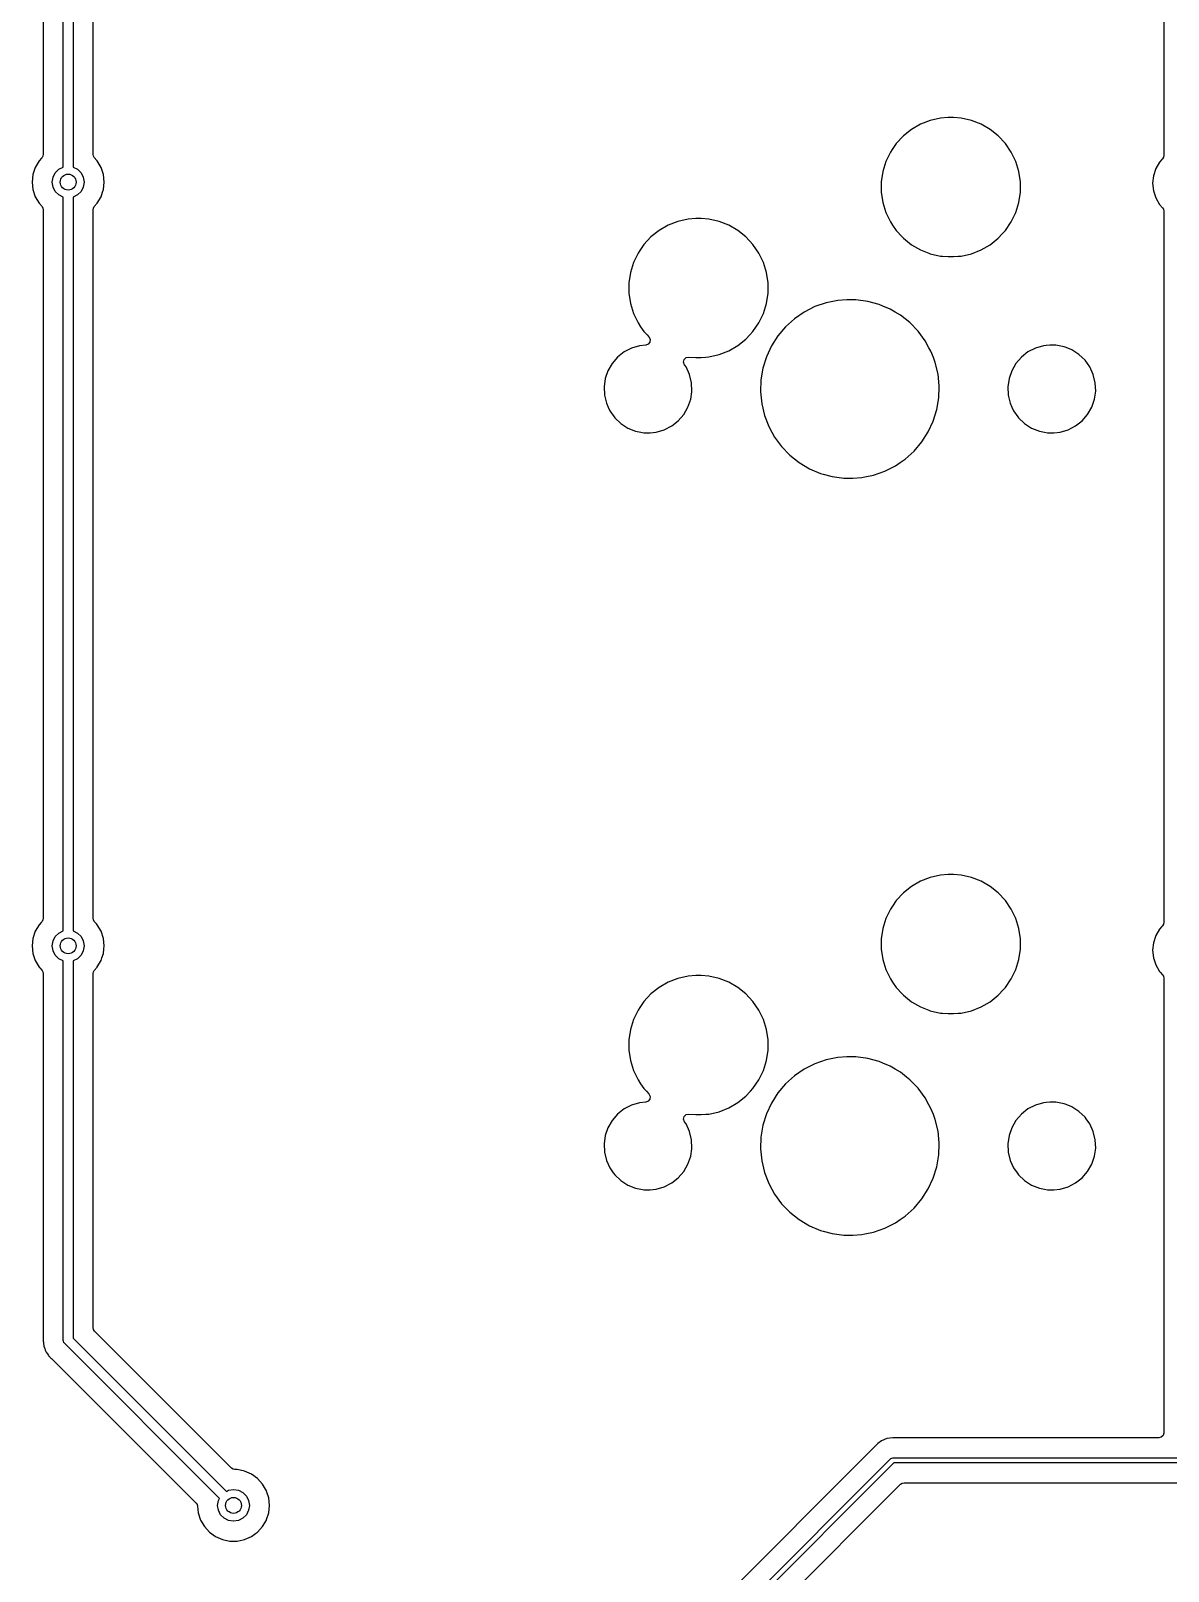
# Model space of a CAD drawing. Extents: x 30 to 259, y -142 to -25.
# Drawn here: x 171.08 to 199.7, y -102.38 to -63.61 of the extents above; entities that cross this region are included whole.
import ezdxf

# ---------------------------------------------------------------- set-up
doc = ezdxf.new("R2010")
doc.units = 0
doc.layers.add('BLACK', color=7, linetype='CONTINUOUS')

msp = doc.modelspace()

# ---------------------------------------------------------------- linework, layer by layer
at = {"layer": 'BLACK', "linetype": 'CONTINUOUS'}
for p, q in [((171.394, -49.2187), (171.394, -66.7213)), ((171.895, -67.0403), (171.895, -48.8997)), ((172.145, -48.8997), (172.145, -67.0403)), ((199.584, -49.3287), (199.584, -66.7513)), ((172.645, -66.7213), (172.645, -53.5224)), ((193.71, -65.8676), (193.466, -65.9634)), ((193.966, -65.8092), (193.71, -65.8676)), ((194.162, -65.7945), (193.966, -65.8092)), ((194.293, -65.7945), (194.162, -65.7945)), ((194.162, -65.7945), (194.162, -65.7945)), ((194.489, -65.8092), (194.293, -65.7945)), ((194.293, -65.7945), (194.293, -65.7945)), ((194.745, -65.8676), (194.489, -65.8092)), ((194.989, -65.9634), (194.745, -65.8676)), ((193.034, -66.2582), (192.855, -66.4505)), ((193.239, -66.0946), (193.034, -66.2582)), ((193.466, -65.9634), (193.239, -66.0946)), ((195.216, -66.0946), (194.989, -65.9634)), ((195.421, -66.2582), (195.216, -66.0946)), ((195.216, -66.0946), (195.216, -66.0946)), ((195.6, -66.4505), (195.421, -66.2582)), ((195.421, -66.2582), (195.421, -66.2582)), ((195.421, -66.2582), (195.421, -66.2582)), ((192.707, -66.6673), (192.593, -66.9037)), ((192.755, -66.5979), (192.707, -66.6673)), ((192.855, -66.4505), (192.755, -66.5979)), ((195.748, -66.6673), (195.6, -66.4505)), ((195.6, -66.4505), (195.6, -66.4505)), ((195.6, -66.4505), (195.6, -66.4505)), ((195.862, -66.9037), (195.748, -66.6673)), ((171.193, -67.0517), (171.134, -67.2317)), ((171.287, -66.8878), (171.193, -67.0517)), ((171.347, -66.8213), (171.287, -66.8878)), ((171.363, -66.8043), (171.347, -66.8213)), ((171.386, -66.7658), (171.363, -66.8043)), ((171.394, -66.7213), (171.386, -66.7658)), ((171.785, -67.0964), (171.895, -67.0403)), ((172.145, -67.0403), (172.255, -67.0964)), ((172.654, -66.7658), (172.645, -66.7213)), ((172.677, -66.8043), (172.654, -66.7658)), ((172.739, -66.8732), (172.677, -66.8043)), ((172.753, -66.8878), (172.739, -66.8732)), ((172.847, -67.0517), (172.753, -66.8878)), ((172.857, -67.0817), (172.847, -67.0517)), ((192.593, -66.9037), (192.516, -67.1544)), ((195.939, -67.1544), (195.862, -66.9037)), ((199.477, -66.9178), (199.383, -67.0817)), ((199.536, -66.8533), (199.477, -66.9178)), ((199.553, -66.8343), (199.536, -66.8533)), ((199.576, -66.7958), (199.553, -66.8343)), ((199.584, -66.7513), (199.576, -66.7958)), ((171.134, -67.2317), (171.115, -67.42)), ((171.115, -67.42), (171.134, -67.6083)), ((171.62, -67.42), (171.64, -67.2964)), ((171.64, -67.5436), (171.62, -67.42)), ((171.64, -67.2964), (171.696, -67.1849)), ((171.696, -67.1849), (171.785, -67.0964)), ((172.255, -67.0964), (172.344, -67.1849)), ((172.344, -67.1849), (172.4, -67.2964)), ((172.4, -67.2964), (172.42, -67.42)), ((172.42, -67.42), (172.4, -67.5436)), ((172.906, -67.2317), (172.857, -67.0817)), ((172.925, -67.42), (172.906, -67.2317)), ((172.906, -67.6083), (172.925, -67.42)), ((192.516, -67.1544), (192.477, -67.4138)), ((192.477, -67.4138), (192.477, -67.6762)), ((195.978, -67.4138), (195.939, -67.1544)), ((195.978, -67.6762), (195.978, -67.4138)), ((199.324, -67.2617), (199.305, -67.45)), ((199.383, -67.0817), (199.324, -67.2617)), ((171.134, -67.6083), (171.193, -67.7883)), ((171.193, -67.7883), (171.287, -67.9522)), ((171.696, -67.6551), (171.64, -67.5436)), ((171.785, -67.7436), (171.696, -67.6551)), ((171.895, -67.7997), (171.785, -67.7436)), ((171.895, -86.2603), (171.895, -67.7997)), ((172.255, -67.7436), (172.145, -67.7997)), ((172.145, -67.7997), (172.145, -86.2603)), ((172.344, -67.6551), (172.255, -67.7436)), ((172.4, -67.5436), (172.344, -67.6551)), ((172.753, -67.9522), (172.847, -67.7883)), ((172.847, -67.7883), (172.884, -67.6762)), ((172.884, -67.6762), (172.906, -67.6083)), ((192.477, -67.6762), (192.516, -67.9356)), ((195.939, -67.9356), (195.978, -67.6762)), ((199.305, -67.45), (199.324, -67.6383)), ((199.324, -67.6383), (199.383, -67.8183)), ((199.383, -67.8183), (199.477, -67.9822)), ((171.287, -67.9522), (171.287, -67.9522)), ((171.287, -67.9522), (171.363, -68.0357)), ((171.363, -68.0357), (171.386, -68.0742)), ((171.386, -68.0742), (171.394, -68.1187)), ((171.394, -68.1187), (171.394, -85.9413)), ((172.645, -68.1187), (172.654, -68.0742)), ((172.645, -72.5724), (172.645, -68.1187)), ((172.654, -68.0742), (172.677, -68.0357)), ((172.677, -68.0357), (172.753, -67.9522)), ((192.516, -67.9356), (192.593, -68.1863)), ((192.593, -68.1863), (192.707, -68.4227)), ((195.748, -68.4227), (195.862, -68.1863)), ((195.862, -68.1863), (195.939, -67.9356)), ((199.477, -67.9822), (199.477, -67.9822)), ((199.477, -67.9822), (199.553, -68.0657)), ((199.553, -68.0657), (199.576, -68.1042)), ((199.576, -68.1042), (199.584, -68.1487)), ((199.584, -68.1487), (199.584, -86.0513)), ((187.116, -68.5034), (186.889, -68.6346)), ((187.36, -68.4076), (187.116, -68.5034)), ((187.616, -68.3492), (187.36, -68.4076)), ((187.812, -68.3345), (187.616, -68.3492)), ((187.943, -68.3345), (187.812, -68.3345)), ((187.812, -68.3345), (187.812, -68.3345)), ((188.139, -68.3492), (187.943, -68.3345)), ((187.943, -68.3345), (187.943, -68.3345)), ((188.395, -68.4076), (188.139, -68.3492)), ((188.639, -68.5034), (188.395, -68.4076)), ((188.866, -68.6346), (188.639, -68.5034)), ((192.707, -68.4227), (192.762, -68.5034)), ((192.762, -68.5034), (192.855, -68.6395)), ((195.6, -68.6395), (195.748, -68.4227)), ((186.505, -68.9905), (186.405, -69.1379)), ((186.684, -68.7982), (186.505, -68.9905)), ((186.889, -68.6346), (186.684, -68.7982)), ((189.071, -68.7982), (188.866, -68.6346)), ((188.866, -68.6346), (188.866, -68.6346)), ((189.25, -68.9905), (189.071, -68.7982)), ((189.071, -68.7982), (189.071, -68.7982)), ((189.071, -68.7982), (189.071, -68.7982)), ((189.398, -69.2073), (189.25, -68.9905)), ((189.25, -68.9905), (189.25, -68.9905)), ((189.25, -68.9905), (189.25, -68.9905)), ((192.855, -68.6395), (193.002, -68.7982)), ((193.002, -68.7982), (193.034, -68.8318)), ((193.034, -68.8318), (193.239, -68.9954)), ((193.239, -68.9954), (193.466, -69.1266)), ((194.989, -69.1266), (195.216, -68.9954)), ((195.216, -68.9954), (195.421, -68.8318)), ((195.421, -68.8318), (195.521, -68.7248)), ((195.521, -68.7248), (195.6, -68.6395)), ((195.6, -68.6395), (195.6, -68.6395)), ((195.6, -68.6395), (195.6, -68.6395)), ((186.357, -69.2073), (186.243, -69.4437)), ((186.405, -69.1379), (186.357, -69.2073)), ((189.512, -69.4437), (189.398, -69.2073)), ((193.466, -69.1266), (193.634, -69.1926)), ((193.634, -69.1926), (193.672, -69.2073)), ((193.672, -69.2073), (193.71, -69.2224)), ((193.71, -69.2224), (193.966, -69.2808)), ((193.966, -69.2808), (194.022, -69.285)), ((194.022, -69.285), (194.162, -69.2955)), ((194.162, -69.2955), (194.162, -69.2955)), ((194.162, -69.2955), (194.293, -69.2955)), ((194.293, -69.2955), (194.416, -69.2863)), ((194.293, -69.2955), (194.293, -69.2955)), ((194.416, -69.2863), (194.489, -69.2808)), ((194.489, -69.2808), (194.745, -69.2224)), ((194.745, -69.2224), (194.989, -69.1266)), ((186.166, -69.6944), (186.127, -69.9538)), ((186.243, -69.4437), (186.166, -69.6944)), ((189.589, -69.6944), (189.512, -69.4437)), ((189.628, -69.9538), (189.589, -69.6944)), ((186.127, -69.9538), (186.127, -70.2162)), ((189.628, -70.2162), (189.628, -69.9538)), ((186.127, -70.2162), (186.166, -70.4756)), ((186.166, -70.4756), (186.243, -70.7263)), ((189.512, -70.7263), (189.589, -70.4756)), ((189.589, -70.4756), (189.628, -70.2162)), ((191.093, -70.4555), (190.809, -70.5541)), ((191.388, -70.3956), (191.093, -70.4555)), ((191.612, -70.3806), (191.388, -70.3956)), ((191.838, -70.3806), (191.612, -70.3806)), ((191.612, -70.3806), (191.612, -70.3806)), ((192.136, -70.4207), (191.838, -70.3806)), ((192.425, -70.5), (192.136, -70.4207)), ((192.136, -70.4207), (192.136, -70.4207)), ((192.136, -70.4207), (192.136, -70.4207)), ((192.521, -70.5406), (192.425, -70.5)), ((192.702, -70.6173), (192.521, -70.5406)), ((186.243, -70.7263), (186.357, -70.9627)), ((189.398, -70.9627), (189.512, -70.7263)), ((190.293, -70.8597), (190.071, -71.0612)), ((190.541, -70.6896), (190.293, -70.8597)), ((190.809, -70.5541), (190.541, -70.6896)), ((192.831, -70.6939), (192.702, -70.6173)), ((192.961, -70.7705), (192.831, -70.6939)), ((193.196, -70.9567), (192.961, -70.7705)), ((192.961, -70.7705), (192.961, -70.7705)), ((192.961, -70.7705), (192.961, -70.7705)), ((186.357, -70.9627), (186.424, -71.0612)), ((186.424, -71.0612), (186.505, -71.1795)), ((186.505, -71.1795), (186.584, -71.2646)), ((186.584, -71.2646), (186.632, -71.316)), ((186.632, -71.316), (186.663, -71.3767)), ((189.071, -71.3718), (189.171, -71.2648)), ((189.171, -71.2648), (189.25, -71.1795)), ((189.25, -71.1795), (189.398, -70.9627)), ((189.25, -71.1795), (189.25, -71.1795)), ((189.25, -71.1795), (189.25, -71.1795)), ((189.877, -71.2907), (189.715, -71.544)), ((190.071, -71.0612), (189.877, -71.2907)), ((193.405, -71.1727), (193.196, -70.9567)), ((193.584, -71.4146), (193.405, -71.1727)), ((186.009, -71.6942), (185.844, -71.8243)), ((186.196, -71.5978), (186.009, -71.6942)), ((186.398, -71.5386), (186.196, -71.5978)), ((186.553, -71.5238), (186.398, -71.5386)), ((186.616, -71.499), (186.553, -71.5238)), ((186.657, -71.4445), (186.616, -71.499)), ((186.663, -71.3767), (186.657, -71.4445)), ((188.395, -71.7624), (188.639, -71.6666)), ((188.639, -71.6666), (188.866, -71.5354)), ((188.866, -71.5354), (189.071, -71.3718)), ((189.715, -71.544), (189.588, -71.8165)), ((193.678, -71.5869), (193.584, -71.4146)), ((193.728, -71.6781), (193.678, -71.5869)), ((193.789, -71.8368), (193.728, -71.6781)), ((196.169, -71.6942), (196.004, -71.8243)), ((196.356, -71.5978), (196.169, -71.6942)), ((196.558, -71.5386), (196.356, -71.5978)), ((196.628, -71.5319), (196.558, -71.5386)), ((196.715, -71.5236), (196.628, -71.5319)), ((196.873, -71.5236), (196.715, -71.5236)), ((197.079, -71.5634), (196.873, -71.5236)), ((196.873, -71.5236), (196.873, -71.5236)), ((197.128, -71.583), (197.079, -71.5634)), ((197.079, -71.5634), (197.079, -71.5634)), ((197.079, -71.5634), (197.079, -71.5634)), ((197.274, -71.6416), (197.128, -71.583)), ((197.451, -71.7553), (197.274, -71.6416)), ((185.706, -71.9832), (185.601, -72.1654)), ((185.844, -71.8243), (185.706, -71.9832)), ((187.505, -71.9526), (187.52, -71.8852)), ((187.527, -72.018), (187.505, -71.9526)), ((187.52, -71.8852), (187.57, -71.8368)), ((187.566, -72.0718), (187.527, -72.018)), ((187.653, -72.2631), (187.566, -72.0718)), ((187.566, -72.0718), (187.566, -72.0718)), ((187.566, -72.0718), (187.566, -72.0718)), ((187.57, -71.8368), (187.638, -71.8224)), ((187.638, -71.8224), (187.812, -71.8355)), ((187.812, -71.8355), (187.812, -71.8355)), ((187.812, -71.8355), (187.943, -71.8355)), ((187.943, -71.8355), (188.066, -71.8263)), ((187.943, -71.8355), (187.943, -71.8355)), ((188.066, -71.8263), (188.139, -71.8208)), ((188.139, -71.8208), (188.395, -71.7624)), ((189.588, -71.8165), (189.499, -72.1035)), ((193.836, -71.9586), (193.789, -71.8368)), ((193.906, -72.2509), (193.836, -71.9586)), ((195.866, -71.9832), (195.761, -72.1654)), ((196.004, -71.8243), (195.866, -71.9832)), ((197.604, -71.9005), (197.451, -71.7553)), ((197.451, -71.7553), (197.451, -71.7553)), ((197.451, -71.7553), (197.451, -71.7553)), ((197.726, -72.0718), (197.604, -71.9005)), ((197.604, -71.9005), (197.604, -71.9005)), ((197.813, -72.2631), (197.726, -72.0718)), ((197.726, -72.0718), (197.726, -72.0718)), ((197.726, -72.0718), (197.726, -72.0718)), ((185.532, -72.3642), (185.502, -72.5724)), ((185.601, -72.1654), (185.532, -72.3642)), ((187.703, -72.4675), (187.653, -72.2631)), ((187.713, -72.6776), (187.703, -72.4675)), ((189.449, -72.3998), (189.439, -72.7002)), ((189.499, -72.1035), (189.449, -72.3998)), ((193.936, -72.5498), (193.906, -72.2509)), ((195.692, -72.3642), (195.662, -72.5724)), ((195.761, -72.1654), (195.692, -72.3642)), ((197.863, -72.4675), (197.813, -72.2631)), ((197.873, -72.6776), (197.863, -72.4675)), ((172.645, -85.9413), (172.645, -72.5724)), ((185.502, -72.5724), (185.512, -72.7825)), ((185.502, -72.5724), (185.502, -72.5724)), ((185.512, -72.7825), (185.562, -72.9869)), ((187.683, -72.8858), (187.709, -72.7002)), ((187.709, -72.7002), (187.713, -72.6776)), ((189.439, -72.7002), (189.469, -72.9991)), ((193.876, -73.1465), (193.926, -72.8502)), ((193.926, -72.8502), (193.935, -72.5724)), ((193.935, -72.5724), (193.936, -72.5498)), ((195.662, -72.5724), (195.672, -72.7825)), ((195.662, -72.5724), (195.662, -72.5724)), ((195.672, -72.7825), (195.722, -72.9869)), ((197.843, -72.8858), (197.873, -72.6776)), ((185.562, -72.9869), (185.607, -73.0846)), ((185.607, -73.0846), (185.649, -73.1782)), ((185.649, -73.1782), (185.758, -73.3312)), ((187.509, -73.2668), (187.614, -73.0846)), ((187.614, -73.0846), (187.683, -72.8858)), ((189.469, -72.9991), (189.539, -73.2914)), ((193.787, -73.4335), (193.876, -73.1465)), ((195.722, -72.9869), (195.767, -73.0846)), ((195.767, -73.0846), (195.809, -73.1782)), ((195.809, -73.1782), (195.918, -73.3312)), ((197.669, -73.2668), (197.774, -73.0846)), ((197.774, -73.0846), (197.843, -72.8858)), ((185.758, -73.3312), (185.771, -73.3495)), ((185.771, -73.3495), (185.924, -73.4947)), ((185.924, -73.4947), (185.924, -73.4947)), ((185.924, -73.4947), (185.924, -73.4947)), ((185.924, -73.4947), (186.101, -73.6084)), ((186.101, -73.6084), (186.101, -73.6084)), ((186.101, -73.6084), (186.296, -73.6866)), ((187.019, -73.6522), (187.206, -73.5558)), ((187.206, -73.5558), (187.371, -73.4257)), ((187.371, -73.4257), (187.509, -73.2668)), ((189.539, -73.2914), (189.647, -73.5719)), ((189.647, -73.5719), (189.724, -73.7114)), ((193.66, -73.706), (193.787, -73.4335)), ((195.918, -73.3312), (195.931, -73.3495)), ((195.931, -73.3495), (196.084, -73.4947)), ((196.084, -73.4947), (196.084, -73.4947)), ((196.084, -73.4947), (196.084, -73.4947)), ((196.084, -73.4947), (196.261, -73.6084)), ((196.261, -73.6084), (196.261, -73.6084)), ((196.261, -73.6084), (196.456, -73.6866)), ((197.179, -73.6522), (197.366, -73.5558)), ((197.366, -73.5558), (197.531, -73.4257)), ((197.531, -73.4257), (197.669, -73.2668)), ((186.296, -73.6866), (186.425, -73.7114)), ((186.425, -73.7114), (186.502, -73.7264)), ((186.502, -73.7264), (186.502, -73.7264)), ((186.502, -73.7264), (186.66, -73.7264)), ((186.66, -73.7264), (186.817, -73.7114)), ((186.66, -73.7264), (186.66, -73.7264)), ((186.817, -73.7114), (187.019, -73.6522)), ((189.724, -73.7114), (189.791, -73.8354)), ((189.791, -73.8354), (189.97, -74.0773)), ((193.304, -74.1888), (193.498, -73.9593)), ((193.498, -73.9593), (193.66, -73.706)), ((196.456, -73.6866), (196.585, -73.7114)), ((196.585, -73.7114), (196.662, -73.7264)), ((196.662, -73.7264), (196.662, -73.7264)), ((196.662, -73.7264), (196.82, -73.7264)), ((196.82, -73.7264), (196.977, -73.7114)), ((196.82, -73.7264), (196.82, -73.7264)), ((196.977, -73.7114), (197.179, -73.6522)), ((189.97, -74.0773), (190.179, -74.2933)), ((190.179, -74.2933), (190.414, -74.4795)), ((192.952, -74.4795), (193.082, -74.3903)), ((193.082, -74.3903), (193.304, -74.1888)), ((190.414, -74.4795), (190.673, -74.6327)), ((190.673, -74.6327), (190.95, -74.75)), ((190.95, -74.75), (190.95, -74.75)), ((190.95, -74.75), (190.95, -74.75)), ((190.95, -74.75), (191.014, -74.7675)), ((191.014, -74.7675), (191.239, -74.8293)), ((192.061, -74.8394), (192.282, -74.7945)), ((192.282, -74.7945), (192.566, -74.6959)), ((192.566, -74.6959), (192.7, -74.6282)), ((192.7, -74.6282), (192.834, -74.5604)), ((192.834, -74.5604), (192.952, -74.4795)), ((191.239, -74.8293), (191.537, -74.8694)), ((191.537, -74.8694), (191.763, -74.8694)), ((191.763, -74.8694), (191.987, -74.8544)), ((191.763, -74.8694), (191.763, -74.8694)), ((191.987, -74.8544), (192.061, -74.8394)), ((193.966, -84.8592), (193.71, -84.9176)), ((194.162, -84.8445), (193.966, -84.8592)), ((194.293, -84.8445), (194.162, -84.8445)), ((194.162, -84.8445), (194.162, -84.8445)), ((194.489, -84.8592), (194.293, -84.8445)), ((194.293, -84.8445), (194.293, -84.8445)), ((194.745, -84.9176), (194.489, -84.8592)), ((193.239, -85.1446), (193.034, -85.3082)), ((193.466, -85.0134), (193.239, -85.1446)), ((193.71, -84.9176), (193.466, -85.0134)), ((194.989, -85.0134), (194.745, -84.9176)), ((195.216, -85.1446), (194.989, -85.0134)), ((195.421, -85.3082), (195.216, -85.1446)), ((195.216, -85.1446), (195.216, -85.1446)), ((192.761, -85.6389), (192.707, -85.7173)), ((192.855, -85.5005), (192.761, -85.6389)), ((193.034, -85.3082), (192.855, -85.5005)), ((195.6, -85.5005), (195.421, -85.3082)), ((195.421, -85.3082), (195.421, -85.3082)), ((195.421, -85.3082), (195.421, -85.3082)), ((195.748, -85.7173), (195.6, -85.5005)), ((195.6, -85.5005), (195.6, -85.5005)), ((195.6, -85.5005), (195.6, -85.5005)), ((171.341, -86.0478), (171.287, -86.1078)), ((171.363, -86.0243), (171.341, -86.0478)), ((171.386, -85.9858), (171.363, -86.0243)), ((171.394, -85.9413), (171.386, -85.9858)), ((172.654, -85.9858), (172.645, -85.9413)), ((172.677, -86.0243), (172.654, -85.9858)), ((172.729, -86.0818), (172.677, -86.0243)), ((192.593, -85.9537), (192.516, -86.2044)), ((192.707, -85.7173), (192.593, -85.9537)), ((195.862, -85.9537), (195.748, -85.7173)), ((195.939, -86.2044), (195.862, -85.9537)), ((199.584, -86.0513), (199.576, -86.0958)), ((171.193, -86.2717), (171.134, -86.4517)), ((171.287, -86.1078), (171.193, -86.2717)), ((171.64, -86.5164), (171.696, -86.4049)), ((171.696, -86.4049), (171.785, -86.3164)), ((171.785, -86.3164), (171.895, -86.2603)), ((172.145, -86.2603), (172.255, -86.3164)), ((172.255, -86.3164), (172.344, -86.4049)), ((172.344, -86.4049), (172.4, -86.5164)), ((172.753, -86.1078), (172.729, -86.0818)), ((172.847, -86.2717), (172.753, -86.1078)), ((172.906, -86.4517), (172.847, -86.2717)), ((172.847, -86.2717), (172.847, -86.2717)), ((192.516, -86.2044), (192.477, -86.4638)), ((195.978, -86.4638), (195.939, -86.2044)), ((199.383, -86.3817), (199.324, -86.5617)), ((199.477, -86.2178), (199.383, -86.3817)), ((199.537, -86.1517), (199.477, -86.2178)), ((199.553, -86.1343), (199.537, -86.1517)), ((199.576, -86.0958), (199.553, -86.1343)), ((171.134, -86.4517), (171.115, -86.64)), ((171.115, -86.64), (171.134, -86.8283)), ((171.62, -86.64), (171.64, -86.5164)), ((171.64, -86.7636), (171.62, -86.64)), ((171.696, -86.8751), (171.64, -86.7636)), ((172.4, -86.7636), (172.344, -86.8751)), ((172.4, -86.5164), (172.42, -86.64)), ((172.42, -86.64), (172.4, -86.7636)), ((172.925, -86.64), (172.906, -86.4517)), ((172.906, -86.8283), (172.916, -86.7262)), ((172.916, -86.7262), (172.925, -86.64)), ((192.477, -86.4638), (192.477, -86.7262)), ((192.477, -86.7262), (192.516, -86.9856)), ((195.939, -86.9856), (195.978, -86.7262)), ((195.978, -86.7262), (195.978, -86.4638)), ((199.324, -86.5617), (199.305, -86.75)), ((199.305, -86.75), (199.324, -86.9383)), ((171.134, -86.8283), (171.193, -87.0083)), ((171.193, -87.0083), (171.287, -87.1722)), ((171.287, -87.1722), (171.306, -87.1923)), ((171.306, -87.1923), (171.363, -87.2557)), ((171.785, -86.9636), (171.696, -86.8751)), ((171.895, -87.0197), (171.785, -86.9636)), ((171.895, -96.56), (171.895, -87.0197)), ((172.255, -86.9636), (172.145, -87.0197)), ((172.145, -87.0197), (172.145, -96.5082)), ((172.344, -86.8751), (172.255, -86.9636)), ((172.677, -87.2557), (172.753, -87.1722)), ((172.753, -87.1711), (172.847, -87.0083)), ((172.753, -87.1722), (172.753, -87.1711)), ((172.847, -87.0083), (172.87, -86.9383)), ((172.87, -86.9383), (172.906, -86.8283)), ((192.516, -86.9856), (192.593, -87.2363)), ((195.862, -87.2363), (195.939, -86.9856)), ((199.324, -86.9383), (199.383, -87.1183)), ((199.383, -87.1183), (199.477, -87.2822)), ((171.363, -87.2557), (171.386, -87.2942)), ((171.386, -87.2942), (171.394, -87.3387)), ((171.394, -87.3387), (171.394, -96.4773)), ((172.645, -87.3387), (172.654, -87.2942)), ((172.645, -91.6224), (172.645, -87.3387)), ((172.654, -87.2942), (172.677, -87.2557)), ((187.116, -87.5534), (186.889, -87.6846)), ((187.36, -87.4576), (187.116, -87.5534)), ((187.616, -87.3992), (187.36, -87.4576)), ((187.812, -87.3845), (187.616, -87.3992)), ((187.943, -87.3845), (187.812, -87.3845)), ((187.812, -87.3845), (187.812, -87.3845)), ((188.139, -87.3992), (187.943, -87.3845)), ((187.943, -87.3845), (187.943, -87.3845)), ((188.395, -87.4576), (188.139, -87.3992)), ((188.639, -87.5534), (188.395, -87.4576)), ((188.866, -87.6846), (188.639, -87.5534)), ((192.593, -87.2363), (192.707, -87.4727)), ((192.707, -87.4727), (192.762, -87.5534)), ((192.762, -87.5534), (192.855, -87.6895)), ((195.6, -87.6895), (195.748, -87.4727)), ((195.748, -87.4727), (195.862, -87.2363)), ((199.477, -87.2822), (199.496, -87.3023)), ((199.496, -87.3023), (199.553, -87.3657)), ((199.553, -87.3657), (199.576, -87.4042)), ((199.576, -87.4042), (199.584, -87.4487)), ((199.584, -87.4487), (199.584, -98.899)), ((186.684, -87.8482), (186.505, -88.0405)), ((186.889, -87.6846), (186.684, -87.8482)), ((189.071, -87.8482), (188.866, -87.6846)), ((188.866, -87.6846), (188.866, -87.6846)), ((189.25, -88.0405), (189.071, -87.8482)), ((189.071, -87.8482), (189.071, -87.8482)), ((189.071, -87.8482), (189.071, -87.8482)), ((192.855, -87.6895), (193.002, -87.8482)), ((193.002, -87.8482), (193.034, -87.8818)), ((193.034, -87.8818), (193.239, -88.0454)), ((195.216, -88.0454), (195.421, -87.8818)), ((195.421, -87.8818), (195.552, -87.7413)), ((195.552, -87.7413), (195.6, -87.6895)), ((195.6, -87.6895), (195.6, -87.6895)), ((195.6, -87.6895), (195.6, -87.6895)), ((186.357, -88.2573), (186.243, -88.4937)), ((186.405, -88.1879), (186.357, -88.2573)), ((186.505, -88.0405), (186.405, -88.1879)), ((189.398, -88.2573), (189.25, -88.0405)), ((189.25, -88.0405), (189.25, -88.0405)), ((189.25, -88.0405), (189.25, -88.0405)), ((189.512, -88.4937), (189.398, -88.2573)), ((193.239, -88.0454), (193.466, -88.1766)), ((193.466, -88.1766), (193.634, -88.2426)), ((193.634, -88.2426), (193.672, -88.2573)), ((193.672, -88.2573), (193.71, -88.2724)), ((193.71, -88.2724), (193.966, -88.3308)), ((193.966, -88.3308), (194.022, -88.335)), ((194.022, -88.335), (194.162, -88.3455)), ((194.162, -88.3455), (194.162, -88.3455)), ((194.162, -88.3455), (194.293, -88.3455)), ((194.293, -88.3455), (194.416, -88.3363)), ((194.293, -88.3455), (194.293, -88.3455)), ((194.416, -88.3363), (194.489, -88.3308)), ((194.489, -88.3308), (194.745, -88.2724)), ((194.745, -88.2724), (194.989, -88.1766)), ((194.989, -88.1766), (195.216, -88.0454)), ((186.166, -88.7444), (186.127, -89.0038)), ((186.243, -88.4937), (186.166, -88.7444)), ((189.589, -88.7444), (189.512, -88.4937)), ((189.628, -89.0038), (189.589, -88.7444)), ((186.127, -89.0038), (186.127, -89.2662)), ((189.628, -89.2662), (189.628, -89.0038)), ((186.127, -89.2662), (186.166, -89.5256)), ((186.166, -89.5256), (186.243, -89.7763)), ((189.512, -89.7763), (189.589, -89.5256)), ((189.589, -89.5256), (189.628, -89.2662)), ((191.093, -89.5055), (190.809, -89.6041)), ((191.388, -89.4456), (191.093, -89.5055)), ((191.612, -89.4306), (191.388, -89.4456)), ((191.838, -89.4306), (191.612, -89.4306)), ((191.612, -89.4306), (191.612, -89.4306)), ((192.136, -89.4707), (191.838, -89.4306)), ((192.425, -89.55), (192.136, -89.4707)), ((192.136, -89.4707), (192.136, -89.4707)), ((192.136, -89.4707), (192.136, -89.4707)), ((186.243, -89.7763), (186.357, -90.0127)), ((189.398, -90.0127), (189.512, -89.7763)), ((190.293, -89.9097), (190.071, -90.1112)), ((190.541, -89.7396), (190.293, -89.9097)), ((190.809, -89.6041), (190.541, -89.7396)), ((192.521, -89.5906), (192.425, -89.55)), ((192.702, -89.6673), (192.521, -89.5906)), ((192.831, -89.7439), (192.702, -89.6673)), ((192.961, -89.8205), (192.831, -89.7439)), ((193.116, -89.9436), (192.961, -89.8205)), ((186.357, -90.0127), (186.424, -90.1112)), ((186.424, -90.1112), (186.505, -90.2295)), ((186.505, -90.2295), (186.57, -90.3)), ((186.57, -90.3), (186.632, -90.366)), ((189.071, -90.4218), (189.184, -90.3)), ((189.184, -90.3), (189.25, -90.2295)), ((189.25, -90.2295), (189.398, -90.0127)), ((189.25, -90.2295), (189.25, -90.2295)), ((189.25, -90.2295), (189.25, -90.2295)), ((190.071, -90.1112), (189.877, -90.3407)), ((193.196, -90.0067), (193.116, -89.9436)), ((193.405, -90.2227), (193.196, -90.0067)), ((193.584, -90.4646), (193.405, -90.2227)), ((186.196, -90.6478), (186.009, -90.7442)), ((186.398, -90.5886), (186.196, -90.6478)), ((186.553, -90.5738), (186.398, -90.5886)), ((186.616, -90.549), (186.553, -90.5738)), ((186.657, -90.4945), (186.616, -90.549)), ((186.632, -90.366), (186.663, -90.4267)), ((186.663, -90.4267), (186.657, -90.4945)), ((188.639, -90.7166), (188.866, -90.5854)), ((188.866, -90.5854), (189.071, -90.4218)), ((189.715, -90.594), (189.588, -90.8665)), ((189.877, -90.3407), (189.715, -90.594)), ((193.678, -90.6369), (193.584, -90.4646)), ((193.728, -90.7281), (193.678, -90.6369)), ((196.356, -90.6478), (196.169, -90.7442)), ((196.558, -90.5886), (196.356, -90.6478)), ((196.628, -90.5819), (196.558, -90.5886)), ((196.715, -90.5736), (196.628, -90.5819)), ((196.873, -90.5736), (196.715, -90.5736)), ((197.079, -90.6134), (196.873, -90.5736)), ((196.873, -90.5736), (196.873, -90.5736)), ((197.128, -90.633), (197.079, -90.6134)), ((197.079, -90.6134), (197.079, -90.6134)), ((197.079, -90.6134), (197.079, -90.6134)), ((197.274, -90.6916), (197.128, -90.633)), ((197.451, -90.8053), (197.274, -90.6916)), ((185.706, -91.0332), (185.601, -91.2154)), ((185.844, -90.8743), (185.706, -91.0332)), ((186.009, -90.7442), (185.844, -90.8743)), ((187.505, -91.0026), (187.52, -90.9352)), ((187.527, -91.068), (187.505, -91.0026)), ((187.52, -90.9352), (187.57, -90.8868)), ((187.566, -91.1218), (187.527, -91.068)), ((187.57, -90.8868), (187.638, -90.8724)), ((187.638, -90.8724), (187.812, -90.8855)), ((187.812, -90.8855), (187.812, -90.8855)), ((187.812, -90.8855), (187.943, -90.8855)), ((187.943, -90.8855), (188.066, -90.8763)), ((187.943, -90.8855), (187.943, -90.8855)), ((188.066, -90.8763), (188.139, -90.8708)), ((188.139, -90.8708), (188.395, -90.8124)), ((188.395, -90.8124), (188.639, -90.7166)), ((189.588, -90.8665), (189.499, -91.1535)), ((193.789, -90.8868), (193.728, -90.7281)), ((193.836, -91.0086), (193.789, -90.8868)), ((193.906, -91.3009), (193.836, -91.0086)), ((195.866, -91.0332), (195.761, -91.2154)), ((196.004, -90.8743), (195.866, -91.0332)), ((196.169, -90.7442), (196.004, -90.8743)), ((197.604, -90.9505), (197.451, -90.8053)), ((197.451, -90.8053), (197.451, -90.8053)), ((197.451, -90.8053), (197.451, -90.8053)), ((197.632, -90.9898), (197.604, -90.9505)), ((197.726, -91.1218), (197.632, -90.9898)), ((185.532, -91.4142), (185.502, -91.6224)), ((185.601, -91.2154), (185.532, -91.4142)), ((187.653, -91.3131), (187.566, -91.1218)), ((187.566, -91.1218), (187.566, -91.1218)), ((187.566, -91.1218), (187.566, -91.1218)), ((187.703, -91.5175), (187.653, -91.3131)), ((189.449, -91.4498), (189.439, -91.7502)), ((189.499, -91.1535), (189.449, -91.4498)), ((193.936, -91.5998), (193.906, -91.3009)), ((195.692, -91.4142), (195.662, -91.6224)), ((195.761, -91.2154), (195.692, -91.4142)), ((197.813, -91.3131), (197.726, -91.1218)), ((197.726, -91.1218), (197.726, -91.1218)), ((197.726, -91.1218), (197.726, -91.1218)), ((197.863, -91.5175), (197.813, -91.3131)), ((172.645, -96.2495), (172.645, -91.6224)), ((185.502, -91.6224), (185.512, -91.8325)), ((185.502, -91.6224), (185.502, -91.6224)), ((185.512, -91.8325), (185.562, -92.0369)), ((187.683, -91.9358), (187.709, -91.7502)), ((187.713, -91.7276), (187.703, -91.5175)), ((187.709, -91.7502), (187.713, -91.7276)), ((189.439, -91.7502), (189.469, -92.0491)), ((193.926, -91.9002), (193.935, -91.6224)), ((193.935, -91.6224), (193.936, -91.5998)), ((195.662, -91.6224), (195.672, -91.8325)), ((195.662, -91.6224), (195.662, -91.6224)), ((195.672, -91.8325), (195.722, -92.0369)), ((197.843, -91.9358), (197.873, -91.7276)), ((197.873, -91.7276), (197.863, -91.5175)), ((185.562, -92.0369), (185.607, -92.1346)), ((185.607, -92.1346), (185.649, -92.2282)), ((185.649, -92.2282), (185.736, -92.3495)), ((187.509, -92.3168), (187.614, -92.1346)), ((187.614, -92.1346), (187.683, -91.9358)), ((189.469, -92.0491), (189.539, -92.3414)), ((193.787, -92.4835), (193.876, -92.1965)), ((193.876, -92.1965), (193.926, -91.9002)), ((195.722, -92.0369), (195.767, -92.1346)), ((195.767, -92.1346), (195.809, -92.2282)), ((195.809, -92.2282), (195.896, -92.3495)), ((197.669, -92.3168), (197.774, -92.1346)), ((197.774, -92.1346), (197.843, -91.9358)), ((185.736, -92.3495), (185.771, -92.3995)), ((185.771, -92.3995), (185.924, -92.5447)), ((185.924, -92.5447), (185.924, -92.5447)), ((185.924, -92.5447), (185.924, -92.5447)), ((185.924, -92.5447), (186.101, -92.6584)), ((187.019, -92.7022), (187.206, -92.6058)), ((187.206, -92.6058), (187.371, -92.4757)), ((187.371, -92.4757), (187.509, -92.3168)), ((189.539, -92.3414), (189.647, -92.6219)), ((189.647, -92.6219), (189.724, -92.7614)), ((193.66, -92.756), (193.787, -92.4835)), ((195.896, -92.3495), (195.931, -92.3995)), ((195.931, -92.3995), (196.084, -92.5447)), ((196.084, -92.5447), (196.084, -92.5447)), ((196.084, -92.5447), (196.084, -92.5447)), ((196.084, -92.5447), (196.261, -92.6584)), ((197.179, -92.7022), (197.366, -92.6058)), ((197.366, -92.6058), (197.531, -92.4757)), ((197.531, -92.4757), (197.669, -92.3168)), ((186.101, -92.6584), (186.101, -92.6584)), ((186.101, -92.6584), (186.296, -92.7366)), ((186.296, -92.7366), (186.425, -92.7614)), ((186.425, -92.7614), (186.502, -92.7764)), ((186.502, -92.7764), (186.502, -92.7764)), ((186.502, -92.7764), (186.66, -92.7764)), ((186.66, -92.7764), (186.817, -92.7614)), ((186.66, -92.7764), (186.66, -92.7764)), ((186.817, -92.7614), (187.019, -92.7022)), ((189.724, -92.7614), (189.791, -92.8854)), ((189.791, -92.8854), (189.97, -93.1273)), ((193.304, -93.2388), (193.498, -93.0093)), ((193.498, -93.0093), (193.66, -92.756)), ((196.261, -92.6584), (196.261, -92.6584)), ((196.261, -92.6584), (196.456, -92.7366)), ((196.456, -92.7366), (196.585, -92.7614)), ((196.585, -92.7614), (196.662, -92.7764)), ((196.662, -92.7764), (196.662, -92.7764)), ((196.662, -92.7764), (196.82, -92.7764)), ((196.82, -92.7764), (196.977, -92.7614)), ((196.82, -92.7764), (196.82, -92.7764)), ((196.977, -92.7614), (197.179, -92.7022)), ((189.97, -93.1273), (190.179, -93.3433)), ((190.179, -93.3433), (190.414, -93.5295)), ((193.082, -93.4403), (193.304, -93.2388)), ((190.414, -93.5295), (190.673, -93.6827)), ((190.673, -93.6827), (190.95, -93.8)), ((190.95, -93.8), (190.95, -93.8)), ((190.95, -93.8), (190.95, -93.8)), ((190.95, -93.8), (191.014, -93.8175)), ((192.282, -93.8445), (192.566, -93.7459)), ((192.566, -93.7459), (192.7, -93.6782)), ((192.7, -93.6782), (192.834, -93.6104)), ((192.834, -93.6104), (192.952, -93.5295)), ((192.952, -93.5295), (193.082, -93.4403)), ((191.014, -93.8175), (191.239, -93.8793)), ((191.239, -93.8793), (191.537, -93.9194)), ((191.537, -93.9194), (191.763, -93.9194)), ((191.763, -93.9194), (191.987, -93.9044)), ((191.763, -93.9194), (191.763, -93.9194)), ((191.987, -93.9044), (192.061, -93.8894)), ((192.061, -93.8894), (192.282, -93.8445)), ((171.394, -96.4773), (171.392, -96.4978)), ((171.392, -96.4978), (171.394, -96.5679)), ((172.145, -96.5082), (176.003, -100.367)), ((172.655, -96.297), (172.645, -96.2495)), ((172.682, -96.3372), (172.655, -96.297)), ((176.128, -99.7832), (172.682, -96.3372)), ((171.394, -96.5679), (171.394, -96.5718)), ((171.394, -96.5718), (171.394, -96.5993)), ((171.394, -96.5993), (171.395, -96.6033)), ((171.395, -96.6033), (171.396, -96.615)), ((171.396, -96.615), (171.397, -96.6586)), ((171.397, -96.6586), (171.403, -96.6779)), ((171.403, -96.6779), (171.407, -96.6969)), ((171.407, -96.6969), (171.409, -96.7168)), ((171.409, -96.7168), (171.425, -96.7574)), ((171.425, -96.7574), (171.429, -96.7685)), ((171.429, -96.7685), (171.441, -96.8104)), ((171.441, -96.8104), (171.452, -96.8276)), ((171.452, -96.8276), (171.46, -96.8451)), ((171.46, -96.8451), (171.468, -96.8637)), ((171.468, -96.8637), (171.468, -96.8637)), ((171.468, -96.8637), (171.493, -96.8991)), ((171.493, -96.8991), (171.5, -96.9088)), ((171.904, -96.5897), (171.895, -96.56)), ((171.91, -96.6199), (171.904, -96.5897)), ((171.914, -96.625), (171.91, -96.6199)), ((171.915, -96.6276), (171.914, -96.625)), ((171.918, -96.6305), (171.915, -96.6276)), ((171.932, -96.6484), (171.918, -96.6305)), ((175.827, -100.543), (171.932, -96.6484)), ((171.5, -96.9088), (171.522, -96.9464)), ((171.522, -96.9464), (171.522, -96.9464)), ((171.522, -96.9464), (171.522, -96.9464)), ((171.522, -96.9464), (171.536, -96.9606)), ((171.536, -96.9606), (171.549, -96.9754)), ((171.549, -96.9754), (171.56, -96.9916)), ((171.56, -96.9916), (171.594, -97.0194)), ((171.594, -97.0194), (171.603, -97.0273)), ((171.603, -97.0273), (175.241, -100.666)), ((192.336, -99.2201), (163.262, -128.294)), ((192.347, -99.2079), (192.336, -99.2201)), ((192.365, -99.1847), (192.347, -99.2079)), ((192.395, -99.1615), (192.365, -99.1847)), ((192.483, -99.0943), (192.395, -99.1615)), ((192.395, -99.1615), (192.395, -99.1615)), ((192.62, -99.0375), (192.483, -99.0943)), ((192.767, -99.0181), (192.62, -99.0375)), ((192.796, -99.0219), (192.767, -99.0181)), ((192.812, -99.023), (192.796, -99.0219)), ((199.46, -99.023), (192.812, -99.023)), ((199.522, -99.0064), (199.46, -99.023)), ((199.568, -98.961), (199.522, -99.0064)), ((199.584, -98.899), (199.568, -98.961)), ((163.358, -128.907), (192.722, -99.5421)), ((192.722, -99.5421), (192.767, -99.5235)), ((192.767, -99.5235), (200.147, -99.5235)), ((192.793, -99.6505), (163.447, -128.996)), ((176.168, -99.8101), (176.128, -99.7832)), ((176.215, -99.8195), (176.168, -99.8101)), ((176.275, -99.8195), (176.215, -99.8195)), ((176.46, -99.8589), (176.275, -99.8195)), ((176.275, -99.8195), (176.275, -99.8195)), ((176.633, -99.9358), (176.46, -99.8589)), ((176.786, -100.047), (176.633, -99.9358)), ((200.274, -99.6505), (192.793, -99.6505)), ((176.003, -100.367), (176.056, -100.34)), ((176.056, -100.34), (176.18, -100.32)), ((176.18, -100.32), (176.304, -100.34)), ((176.304, -100.34), (176.415, -100.396)), ((176.913, -100.188), (176.786, -100.047)), ((177.007, -100.352), (176.913, -100.188)), ((177.018, -100.384), (177.007, -100.352)), ((177.066, -100.532), (177.018, -100.384)), ((187.375, -105.776), (192.964, -100.187)), ((192.964, -100.187), (193.005, -100.16)), ((193.005, -100.16), (193.052, -100.151)), ((193.052, -100.151), (200.015, -100.151)), ((175.241, -100.666), (175.265, -100.7)), ((175.265, -100.7), (175.277, -100.74)), ((175.277, -100.74), (175.294, -100.908)), ((175.78, -100.72), (175.8, -100.596)), ((175.8, -100.844), (175.78, -100.72)), ((175.8, -100.596), (175.827, -100.543)), ((176.415, -100.396), (176.504, -100.485)), ((176.504, -100.485), (176.56, -100.596)), ((176.56, -100.596), (176.58, -100.72)), ((176.58, -100.72), (176.56, -100.844)), ((177.085, -100.72), (177.066, -100.532)), ((177.066, -100.908), (177.085, -100.72)), ((175.294, -100.908), (175.353, -101.088)), ((175.353, -101.088), (175.447, -101.252)), ((175.856, -100.955), (175.8, -100.844)), ((175.945, -101.044), (175.856, -100.955)), ((176.056, -101.1), (175.945, -101.044)), ((176.18, -101.12), (176.056, -101.1)), ((176.304, -101.1), (176.18, -101.12)), ((176.415, -101.044), (176.304, -101.1)), ((176.504, -100.955), (176.415, -101.044)), ((176.56, -100.844), (176.504, -100.955)), ((176.913, -101.252), (177.007, -101.088)), ((177.007, -101.088), (177.013, -101.071)), ((177.013, -101.071), (177.066, -100.908)), ((175.447, -101.252), (175.574, -101.393)), ((175.574, -101.393), (175.727, -101.504)), ((175.727, -101.504), (175.9, -101.581)), ((176.46, -101.581), (176.633, -101.504)), ((176.633, -101.504), (176.733, -101.431)), ((176.733, -101.431), (176.786, -101.393)), ((176.786, -101.393), (176.913, -101.252)), ((175.9, -101.581), (176.085, -101.62)), ((176.085, -101.62), (176.085, -101.62)), ((176.085, -101.62), (176.275, -101.62)), ((176.275, -101.62), (176.423, -101.589)), ((176.275, -101.62), (176.275, -101.62)), ((176.423, -101.589), (176.46, -101.581))]:
    msp.add_line(p, q, dxfattribs=at)
at = {"layer": 'BLACK'}
for centre in [(172.02, -67.42), (172.02, -86.64), (176.18, -100.72)]:
    msp.add_circle(centre, 0.2, dxfattribs=at)

doc.saveas('drawing.dxf')
